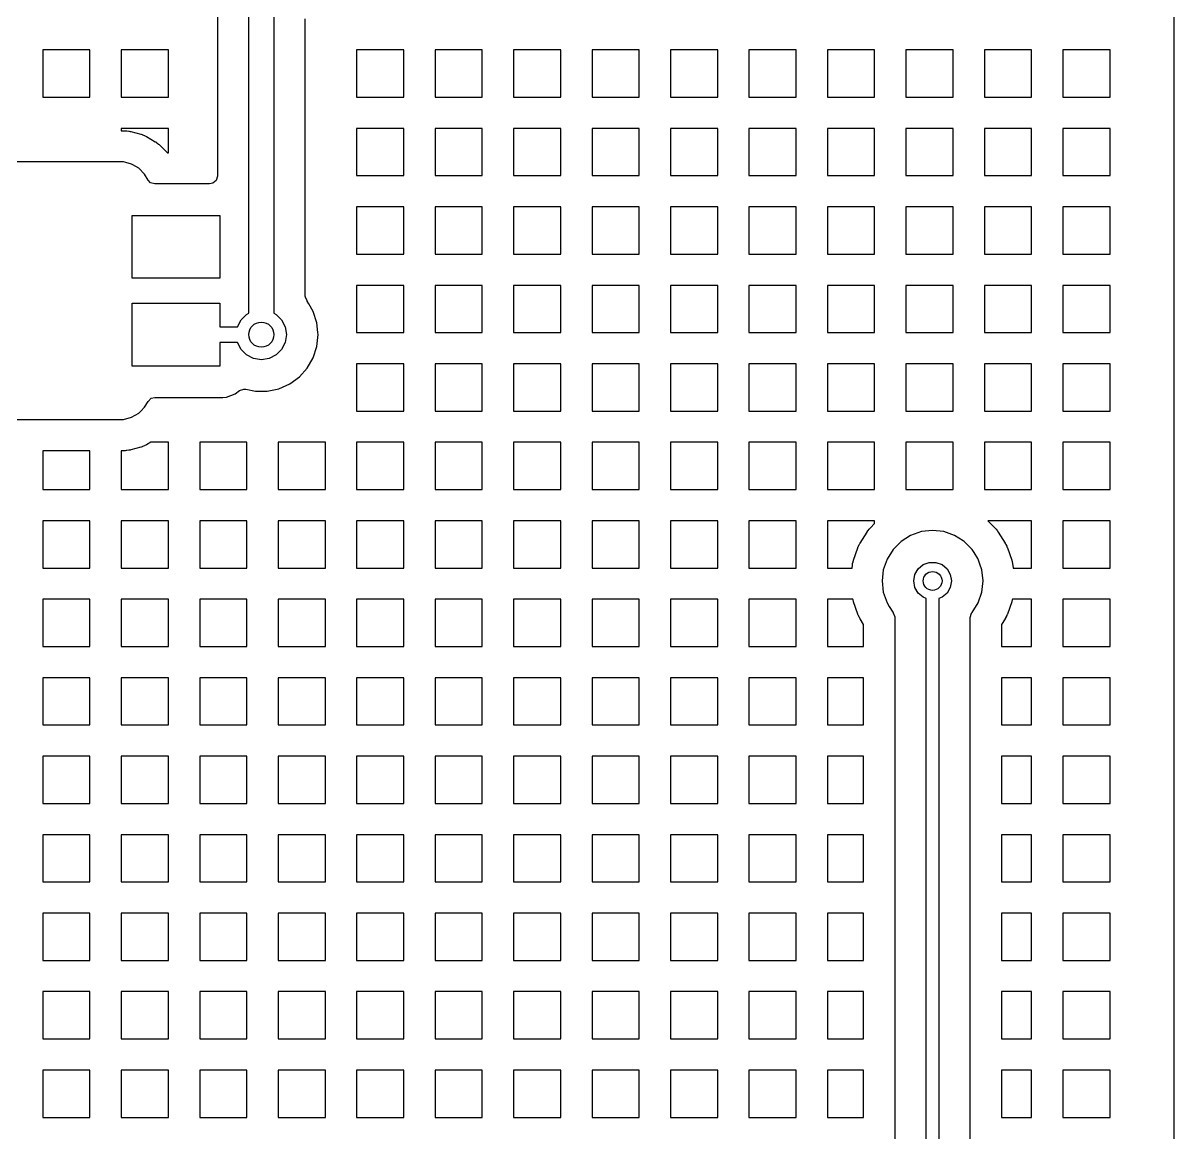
# Model space of a CAD drawing. Extents: x 2.49 to 8.57, y -5.87 to -1.87.
# Drawn here: x 7.848 to 8.57, y -4.872 to -4.176 of the extents above; entities that cross this region are included whole.
import ezdxf

# ---------------------------------------------------------------- set-up
doc = ezdxf.new("R2010")
doc.units = 0
doc.header["$MEASUREMENT"] = 0
doc.layers.add('BLACK', color=7, linetype='CONTINUOUS')

msp = doc.modelspace()

# ---------------------------------------------------------------- linework, layer by layer
at = {"layer": 'BLACK', "linetype": 'CONTINUOUS'}
for p, q in [((8.57006, -2.62723), (8.57006, -5.33301)), ((7.98976, -4.35832), (7.98976, -3.69528)), ((8.00551, -3.69066), (8.00551, -4.35832)), ((7.97006, -3.71758), (7.97006, -4.27238)), ((8.02522, -4.22284), (8.02522, -4.17362)), ((7.89016, -4.19323), (7.86056, -4.19323)), ((7.86056, -4.19323), (7.86056, -4.22284)), ((7.89016, -4.22284), (7.89016, -4.19323)), ((7.93938, -4.19323), (7.90977, -4.19323)), ((7.90977, -4.19323), (7.90977, -4.22284)), ((7.93938, -4.22284), (7.93938, -4.19323)), ((8.08701, -4.19323), (8.05741, -4.19323)), ((8.05741, -4.19323), (8.05741, -4.22284)), ((8.08701, -4.22284), (8.08701, -4.19323)), ((8.13623, -4.19323), (8.10662, -4.19323)), ((8.10662, -4.19323), (8.10662, -4.22284)), ((8.13623, -4.22284), (8.13623, -4.19323)), ((8.18544, -4.19323), (8.15583, -4.19323)), ((8.15583, -4.19323), (8.15583, -4.22284)), ((8.18544, -4.22284), (8.18544, -4.19323)), ((8.23465, -4.19323), (8.20505, -4.19323)), ((8.20505, -4.19323), (8.20505, -4.22284)), ((8.23465, -4.22284), (8.23465, -4.19323)), ((8.28386, -4.19323), (8.25426, -4.19323)), ((8.25426, -4.19323), (8.25426, -4.22284)), ((8.28386, -4.22284), (8.28386, -4.19323)), ((8.33308, -4.19323), (8.30347, -4.19323)), ((8.30347, -4.19323), (8.30347, -4.22284)), ((8.33308, -4.22284), (8.33308, -4.19323)), ((8.38229, -4.19323), (8.35268, -4.19323)), ((8.35268, -4.19323), (8.35268, -4.22284)), ((8.38229, -4.22284), (8.38229, -4.19323)), ((8.4315, -4.19323), (8.4019, -4.19323)), ((8.4019, -4.19323), (8.4019, -4.22284)), ((8.4315, -4.22284), (8.4315, -4.19323)), ((8.48071, -4.19323), (8.45111, -4.19323)), ((8.45111, -4.19323), (8.45111, -4.22284)), ((8.48071, -4.22284), (8.48071, -4.19323)), ((8.52993, -4.19323), (8.50032, -4.19323)), ((8.50032, -4.19323), (8.50032, -4.22284)), ((8.52993, -4.22284), (8.52993, -4.19323)), ((7.86056, -4.22284), (7.89016, -4.22284)), ((7.90977, -4.22284), (7.93938, -4.22284)), ((8.02522, -4.27205), (8.02522, -4.22284)), ((8.05741, -4.22284), (8.08701, -4.22284)), ((8.10662, -4.22284), (8.13623, -4.22284)), ((8.15583, -4.22284), (8.18544, -4.22284)), ((8.20505, -4.22284), (8.23465, -4.22284)), ((8.25426, -4.22284), (8.28386, -4.22284)), ((8.30347, -4.22284), (8.33308, -4.22284)), ((8.35268, -4.22284), (8.38229, -4.22284)), ((8.4019, -4.22284), (8.4315, -4.22284)), ((8.45111, -4.22284), (8.48071, -4.22284)), ((8.50032, -4.22284), (8.52993, -4.22284)), ((7.93938, -4.24244), (7.90977, -4.24244)), ((7.90977, -4.24244), (7.90977, -4.24387)), ((7.90977, -4.24387), (7.9119, -4.24387)), ((7.9119, -4.24387), (7.91222, -4.24388)), ((7.91222, -4.24388), (7.91286, -4.24392)), ((7.91286, -4.24392), (7.91318, -4.24396)), ((7.91318, -4.24396), (7.91445, -4.24412)), ((7.91445, -4.24412), (7.91477, -4.24418)), ((7.91477, -4.24418), (7.9154, -4.2443)), ((7.9154, -4.2443), (7.91571, -4.24437)), ((7.91571, -4.24437), (7.92196, -4.24605)), ((7.93938, -4.25765), (7.93938, -4.24244)), ((8.08701, -4.24244), (8.05741, -4.24244)), ((8.05741, -4.24244), (8.05741, -4.27205)), ((8.08701, -4.27205), (8.08701, -4.24244)), ((8.13623, -4.24244), (8.10662, -4.24244)), ((8.10662, -4.24244), (8.10662, -4.27205)), ((8.13623, -4.27205), (8.13623, -4.24244)), ((8.18544, -4.24244), (8.15583, -4.24244)), ((8.15583, -4.24244), (8.15583, -4.27205)), ((8.18544, -4.27205), (8.18544, -4.24244)), ((8.23465, -4.24244), (8.20505, -4.24244)), ((8.20505, -4.24244), (8.20505, -4.27205)), ((8.23465, -4.27205), (8.23465, -4.24244)), ((8.28386, -4.24244), (8.25426, -4.24244)), ((8.25426, -4.24244), (8.25426, -4.27205)), ((8.28386, -4.27205), (8.28386, -4.24244)), ((8.33308, -4.24244), (8.30347, -4.24244)), ((8.30347, -4.24244), (8.30347, -4.27205)), ((8.33308, -4.27205), (8.33308, -4.24244)), ((8.38229, -4.24244), (8.35268, -4.24244)), ((8.35268, -4.24244), (8.35268, -4.27205)), ((8.38229, -4.27205), (8.38229, -4.24244)), ((8.4315, -4.24244), (8.4019, -4.24244)), ((8.4019, -4.24244), (8.4019, -4.27205)), ((8.4315, -4.27205), (8.4315, -4.24244)), ((8.48071, -4.24244), (8.45111, -4.24244)), ((8.45111, -4.24244), (8.45111, -4.27205)), ((8.48071, -4.27205), (8.48071, -4.24244)), ((8.52993, -4.24244), (8.50032, -4.24244)), ((8.50032, -4.24244), (8.50032, -4.27205)), ((8.52993, -4.27205), (8.52993, -4.24244)), ((7.92196, -4.24605), (7.92227, -4.24614)), ((7.92227, -4.24614), (7.92288, -4.24635)), ((7.92288, -4.24635), (7.92318, -4.24646)), ((7.92318, -4.24646), (7.92436, -4.24695)), ((7.92436, -4.24695), (7.92465, -4.24708)), ((7.92465, -4.24708), (7.92523, -4.24737)), ((7.92523, -4.24737), (7.92551, -4.24752)), ((7.92551, -4.24752), (7.93112, -4.25076)), ((7.93112, -4.25076), (7.93139, -4.25093)), ((7.93139, -4.25093), (7.93193, -4.25128)), ((7.93193, -4.25128), (7.93219, -4.25147)), ((7.93219, -4.25147), (7.93321, -4.25225)), ((7.93321, -4.25225), (7.93345, -4.25245)), ((7.93345, -4.25245), (7.93394, -4.25288)), ((7.93394, -4.25288), (7.93417, -4.2531)), ((7.93417, -4.2531), (7.93872, -4.25765)), ((7.93872, -4.25765), (7.93938, -4.25765)), ((7.91126, -4.26348), (7.76952, -4.26348)), ((7.91258, -4.26383), (7.91126, -4.26348)), ((7.91627, -4.26482), (7.91258, -4.26383)), ((7.91708, -4.26529), (7.91627, -4.26482)), ((7.92076, -4.26742), (7.91708, -4.26529)), ((7.92443, -4.27108), (7.92076, -4.26742)), ((7.92076, -4.26742), (7.92076, -4.26742)), ((7.92658, -4.27482), (7.92443, -4.27108)), ((7.92443, -4.27108), (7.92443, -4.27108)), ((7.97006, -4.27238), (7.96928, -4.27502)), ((8.02522, -4.32126), (8.02522, -4.27205)), ((8.05741, -4.27205), (8.08701, -4.27205)), ((8.10662, -4.27205), (8.13623, -4.27205)), ((8.15583, -4.27205), (8.18544, -4.27205)), ((8.20505, -4.27205), (8.23465, -4.27205)), ((8.25426, -4.27205), (8.28386, -4.27205)), ((8.30347, -4.27205), (8.33308, -4.27205)), ((8.35268, -4.27205), (8.38229, -4.27205)), ((8.4019, -4.27205), (8.4315, -4.27205)), ((8.45111, -4.27205), (8.48071, -4.27205)), ((8.50032, -4.27205), (8.52993, -4.27205)), ((7.92817, -4.27648), (7.92658, -4.27482)), ((7.93081, -4.27726), (7.92817, -4.27648)), ((7.96518, -4.27726), (7.93081, -4.27726)), ((7.96721, -4.27682), (7.96518, -4.27726)), ((7.96928, -4.27502), (7.96721, -4.27682)), ((8.08701, -4.29165), (8.05741, -4.29165)), ((8.05741, -4.29165), (8.05741, -4.32126)), ((8.08701, -4.32126), (8.08701, -4.29165)), ((8.13623, -4.29165), (8.10662, -4.29165)), ((8.10662, -4.29165), (8.10662, -4.32126)), ((8.13623, -4.32126), (8.13623, -4.29165)), ((8.18544, -4.29165), (8.15583, -4.29165)), ((8.15583, -4.29165), (8.15583, -4.32126)), ((8.18544, -4.32126), (8.18544, -4.29165)), ((8.23465, -4.29165), (8.20505, -4.29165)), ((8.20505, -4.29165), (8.20505, -4.32126)), ((8.23465, -4.32126), (8.23465, -4.29165)), ((8.28386, -4.29165), (8.25426, -4.29165)), ((8.25426, -4.29165), (8.25426, -4.32126)), ((8.28386, -4.32126), (8.28386, -4.29165)), ((8.33308, -4.29165), (8.30347, -4.29165)), ((8.30347, -4.29165), (8.30347, -4.32126)), ((8.33308, -4.32126), (8.33308, -4.29165)), ((8.38229, -4.29165), (8.35268, -4.29165)), ((8.35268, -4.29165), (8.35268, -4.32126)), ((8.38229, -4.32126), (8.38229, -4.29165)), ((8.4315, -4.29165), (8.4019, -4.29165)), ((8.4019, -4.29165), (8.4019, -4.32126)), ((8.4315, -4.32126), (8.4315, -4.29165)), ((8.48071, -4.29165), (8.45111, -4.29165)), ((8.45111, -4.29165), (8.45111, -4.32126)), ((8.48071, -4.32126), (8.48071, -4.29165)), ((8.52993, -4.29165), (8.50032, -4.29165)), ((8.50032, -4.29165), (8.50032, -4.32126)), ((8.52993, -4.32126), (8.52993, -4.29165)), ((7.91654, -4.33633), (7.91654, -4.29696)), ((7.91654, -4.29696), (7.97165, -4.29696)), ((7.97165, -4.29696), (7.97165, -4.33633)), ((8.02522, -4.34754), (8.02522, -4.32126)), ((8.05741, -4.32126), (8.08701, -4.32126)), ((8.10662, -4.32126), (8.13623, -4.32126)), ((8.15583, -4.32126), (8.18544, -4.32126)), ((8.20505, -4.32126), (8.23465, -4.32126)), ((8.25426, -4.32126), (8.28386, -4.32126)), ((8.30347, -4.32126), (8.33308, -4.32126)), ((8.35268, -4.32126), (8.38229, -4.32126)), ((8.4019, -4.32126), (8.4315, -4.32126)), ((8.45111, -4.32126), (8.48071, -4.32126)), ((8.50032, -4.32126), (8.52993, -4.32126)), ((7.97165, -4.33633), (7.91654, -4.33633)), ((8.08701, -4.34087), (8.05741, -4.34087)), ((8.05741, -4.34087), (8.05741, -4.37047)), ((8.08701, -4.37047), (8.08701, -4.34087)), ((8.13623, -4.34087), (8.10662, -4.34087)), ((8.10662, -4.34087), (8.10662, -4.37047)), ((8.13623, -4.37047), (8.13623, -4.34087)), ((8.18544, -4.34087), (8.15583, -4.34087)), ((8.15583, -4.34087), (8.15583, -4.37047)), ((8.18544, -4.37047), (8.18544, -4.34087)), ((8.23465, -4.34087), (8.20505, -4.34087)), ((8.20505, -4.34087), (8.20505, -4.37047)), ((8.23465, -4.37047), (8.23465, -4.34087)), ((8.28386, -4.34087), (8.25426, -4.34087)), ((8.25426, -4.34087), (8.25426, -4.37047)), ((8.28386, -4.37047), (8.28386, -4.34087)), ((8.33308, -4.34087), (8.30347, -4.34087)), ((8.30347, -4.34087), (8.30347, -4.37047)), ((8.33308, -4.37047), (8.33308, -4.34087)), ((8.38229, -4.34087), (8.35268, -4.34087)), ((8.35268, -4.34087), (8.35268, -4.37047)), ((8.38229, -4.37047), (8.38229, -4.34087)), ((8.4315, -4.34087), (8.4019, -4.34087)), ((8.4019, -4.34087), (8.4019, -4.37047)), ((8.4315, -4.37047), (8.4315, -4.34087)), ((8.48071, -4.34087), (8.45111, -4.34087)), ((8.45111, -4.34087), (8.45111, -4.37047)), ((8.48071, -4.37047), (8.48071, -4.34087)), ((8.52993, -4.34087), (8.50032, -4.34087)), ((8.50032, -4.34087), (8.50032, -4.37047)), ((8.52993, -4.37047), (8.52993, -4.34087)), ((7.91654, -4.39145), (7.91654, -4.35208)), ((7.91654, -4.35208), (7.97165, -4.35208)), ((7.97165, -4.35208), (7.97165, -4.36684)), ((8.02528, -4.34832), (8.02522, -4.34754)), ((8.02636, -4.35058), (8.02528, -4.34832)), ((8.02633, -4.35061), (8.02636, -4.35058)), ((8.02647, -4.3508), (8.02633, -4.35061)), ((8.02648, -4.35081), (8.02647, -4.3508)), ((8.02647, -4.3508), (8.02647, -4.3508)), ((8.02745, -4.35249), (8.02648, -4.35081)), ((8.02648, -4.35081), (8.02648, -4.35081)), ((8.0302, -4.35727), (8.02745, -4.35249)), ((7.9849, -4.36251), (7.98838, -4.35903)), ((7.98838, -4.35903), (7.98976, -4.35832)), ((8.00551, -4.35832), (8.00689, -4.35903)), ((8.00689, -4.35903), (8.01038, -4.36251)), ((8.03251, -4.36435), (8.0302, -4.35727)), ((7.97165, -4.36684), (7.98269, -4.36684)), ((7.98269, -4.36684), (7.9849, -4.36251)), ((8.01038, -4.36251), (8.01262, -4.3669)), ((8.01262, -4.3669), (8.01339, -4.37177)), ((8.03315, -4.37047), (8.03251, -4.36435)), ((8.01339, -4.37177), (8.01262, -4.37663)), ((8.03251, -4.37918), (8.03329, -4.37177)), ((8.03329, -4.37177), (8.03315, -4.37047)), ((8.05741, -4.37047), (8.08701, -4.37047)), ((8.10662, -4.37047), (8.13623, -4.37047)), ((8.15583, -4.37047), (8.18544, -4.37047)), ((8.20505, -4.37047), (8.23465, -4.37047)), ((8.25426, -4.37047), (8.28386, -4.37047)), ((8.30347, -4.37047), (8.33308, -4.37047)), ((8.35268, -4.37047), (8.38229, -4.37047)), ((8.4019, -4.37047), (8.4315, -4.37047)), ((8.45111, -4.37047), (8.48071, -4.37047)), ((8.50032, -4.37047), (8.52993, -4.37047)), ((7.98269, -4.37669), (7.97165, -4.37669)), ((7.97165, -4.37669), (7.97165, -4.39145)), ((7.9849, -4.38102), (7.98269, -4.37669)), ((7.98838, -4.38451), (7.9849, -4.38102)), ((8.01038, -4.38102), (8.00689, -4.38451)), ((8.01262, -4.37663), (8.01038, -4.38102)), ((8.0302, -4.38627), (8.03251, -4.37918)), ((7.99277, -4.38674), (7.98838, -4.38451)), ((7.99764, -4.38751), (7.99277, -4.38674)), ((8.0025, -4.38674), (7.99764, -4.38751)), ((8.00689, -4.38451), (8.0025, -4.38674)), ((8.02648, -4.39272), (8.0302, -4.38627)), ((7.97165, -4.39145), (7.91654, -4.39145)), ((8.02149, -4.39826), (8.02648, -4.39272)), ((8.08701, -4.39008), (8.05741, -4.39008)), ((8.05741, -4.39008), (8.05741, -4.41969)), ((8.08701, -4.41969), (8.08701, -4.39008)), ((8.13623, -4.39008), (8.10662, -4.39008)), ((8.10662, -4.39008), (8.10662, -4.41969)), ((8.13623, -4.41969), (8.13623, -4.39008)), ((8.18544, -4.39008), (8.15583, -4.39008)), ((8.15583, -4.39008), (8.15583, -4.41969)), ((8.18544, -4.41969), (8.18544, -4.39008)), ((8.23465, -4.39008), (8.20505, -4.39008)), ((8.20505, -4.39008), (8.20505, -4.41969)), ((8.23465, -4.41969), (8.23465, -4.39008)), ((8.28386, -4.39008), (8.25426, -4.39008)), ((8.25426, -4.39008), (8.25426, -4.41969)), ((8.28386, -4.41969), (8.28386, -4.39008)), ((8.33308, -4.39008), (8.30347, -4.39008)), ((8.30347, -4.39008), (8.30347, -4.41969)), ((8.33308, -4.41969), (8.33308, -4.39008)), ((8.38229, -4.39008), (8.35268, -4.39008)), ((8.35268, -4.39008), (8.35268, -4.41969)), ((8.38229, -4.41969), (8.38229, -4.39008)), ((8.4315, -4.39008), (8.4019, -4.39008)), ((8.4019, -4.39008), (8.4019, -4.41969)), ((8.4315, -4.41969), (8.4315, -4.39008)), ((8.48071, -4.39008), (8.45111, -4.39008)), ((8.45111, -4.39008), (8.45111, -4.41969)), ((8.48071, -4.41969), (8.48071, -4.39008)), ((8.52993, -4.39008), (8.50032, -4.39008)), ((8.50032, -4.39008), (8.50032, -4.41969)), ((8.52993, -4.41969), (8.52993, -4.39008)), ((8.00865, -4.40567), (8.01546, -4.40264)), ((8.01546, -4.40264), (8.02149, -4.39826)), ((7.97589, -4.4109), (7.98119, -4.40892)), ((7.98119, -4.40892), (7.98401, -4.40682)), ((7.98401, -4.40682), (7.98658, -4.40586)), ((7.98658, -4.40586), (7.98795, -4.40595)), ((7.98795, -4.40595), (7.99391, -4.40722)), ((7.99391, -4.40722), (7.99391, -4.40722)), ((7.99391, -4.40722), (8.00136, -4.40722)), ((8.00136, -4.40722), (8.00865, -4.40567)), ((8.00136, -4.40722), (8.00136, -4.40722)), ((7.92207, -4.41969), (7.92443, -4.41733)), ((7.92443, -4.41733), (7.92658, -4.4136)), ((7.92658, -4.4136), (7.92858, -4.4117)), ((7.92858, -4.4117), (7.93081, -4.41116)), ((7.93081, -4.41116), (7.97354, -4.41116)), ((7.97354, -4.41116), (7.97589, -4.4109)), ((7.97354, -4.41116), (7.97354, -4.41116)), ((7.76434, -4.42493), (7.91126, -4.42493)), ((7.91126, -4.42493), (7.91627, -4.42359)), ((7.91126, -4.42493), (7.91126, -4.42493)), ((7.91627, -4.42359), (7.92076, -4.421)), ((7.92076, -4.421), (7.92207, -4.41969)), ((8.05741, -4.41969), (8.08701, -4.41969)), ((8.10662, -4.41969), (8.13623, -4.41969)), ((8.15583, -4.41969), (8.18544, -4.41969)), ((8.20505, -4.41969), (8.23465, -4.41969)), ((8.25426, -4.41969), (8.28386, -4.41969)), ((8.30347, -4.41969), (8.33308, -4.41969)), ((8.35268, -4.41969), (8.38229, -4.41969)), ((8.4019, -4.41969), (8.4315, -4.41969)), ((8.45111, -4.41969), (8.48071, -4.41969)), ((8.50032, -4.41969), (8.52993, -4.41969)), ((7.92829, -4.43929), (7.92551, -4.44089)), ((7.93938, -4.43929), (7.92829, -4.43929)), ((7.93938, -4.4689), (7.93938, -4.43929)), ((7.98859, -4.43929), (7.95898, -4.43929)), ((7.95898, -4.43929), (7.95898, -4.4689)), ((7.98859, -4.4689), (7.98859, -4.43929)), ((8.0378, -4.43929), (8.0082, -4.43929)), ((8.0082, -4.43929), (8.0082, -4.4689)), ((8.0378, -4.4689), (8.0378, -4.43929)), ((8.08701, -4.43929), (8.05741, -4.43929)), ((8.05741, -4.43929), (8.05741, -4.4689)), ((8.08701, -4.4689), (8.08701, -4.43929)), ((8.13623, -4.43929), (8.10662, -4.43929)), ((8.10662, -4.43929), (8.10662, -4.4689)), ((8.13623, -4.4689), (8.13623, -4.43929)), ((8.18544, -4.43929), (8.15583, -4.43929)), ((8.15583, -4.43929), (8.15583, -4.4689)), ((8.18544, -4.4689), (8.18544, -4.43929)), ((8.23465, -4.43929), (8.20505, -4.43929)), ((8.20505, -4.43929), (8.20505, -4.4689)), ((8.23465, -4.4689), (8.23465, -4.43929)), ((8.28386, -4.43929), (8.25426, -4.43929)), ((8.25426, -4.43929), (8.25426, -4.4689)), ((8.28386, -4.4689), (8.28386, -4.43929)), ((8.33308, -4.43929), (8.30347, -4.43929)), ((8.30347, -4.43929), (8.30347, -4.4689)), ((8.33308, -4.4689), (8.33308, -4.43929)), ((8.38229, -4.43929), (8.35268, -4.43929)), ((8.35268, -4.43929), (8.35268, -4.4689)), ((8.38229, -4.4689), (8.38229, -4.43929)), ((8.4315, -4.43929), (8.4019, -4.43929)), ((8.4019, -4.43929), (8.4019, -4.4689)), ((8.4315, -4.4689), (8.4315, -4.43929)), ((8.48071, -4.43929), (8.45111, -4.43929)), ((8.45111, -4.43929), (8.45111, -4.4689)), ((8.48071, -4.4689), (8.48071, -4.43929)), ((8.52993, -4.43929), (8.50032, -4.43929)), ((8.50032, -4.43929), (8.50032, -4.4689)), ((8.52993, -4.4689), (8.52993, -4.43929)), ((7.86056, -4.44454), (7.86056, -4.4689)), ((7.89016, -4.44454), (7.86056, -4.44454)), ((7.89016, -4.4689), (7.89016, -4.44454)), ((7.9119, -4.44454), (7.90977, -4.44454)), ((7.90977, -4.44454), (7.90977, -4.4689)), ((7.91222, -4.44453), (7.9119, -4.44454)), ((7.91286, -4.44449), (7.91222, -4.44453)), ((7.91318, -4.44446), (7.91286, -4.44449)), ((7.91445, -4.44429), (7.91318, -4.44446)), ((7.91477, -4.44424), (7.91445, -4.44429)), ((7.9154, -4.44411), (7.91477, -4.44424)), ((7.91571, -4.44404), (7.9154, -4.44411)), ((7.92196, -4.44236), (7.91571, -4.44404)), ((7.92227, -4.44227), (7.92196, -4.44236)), ((7.92288, -4.44206), (7.92227, -4.44227)), ((7.92318, -4.44195), (7.92288, -4.44206)), ((7.92436, -4.44146), (7.92318, -4.44195)), ((7.92465, -4.44133), (7.92436, -4.44146)), ((7.92523, -4.44104), (7.92465, -4.44133)), ((7.92551, -4.44089), (7.92523, -4.44104)), ((7.86056, -4.4689), (7.89016, -4.4689)), ((7.90977, -4.4689), (7.93938, -4.4689)), ((7.95898, -4.4689), (7.98859, -4.4689)), ((8.0082, -4.4689), (8.0378, -4.4689)), ((8.05741, -4.4689), (8.08701, -4.4689)), ((8.10662, -4.4689), (8.13623, -4.4689)), ((8.15583, -4.4689), (8.18544, -4.4689)), ((8.20505, -4.4689), (8.23465, -4.4689)), ((8.25426, -4.4689), (8.28386, -4.4689)), ((8.30347, -4.4689), (8.33308, -4.4689)), ((8.35268, -4.4689), (8.38229, -4.4689)), ((8.4019, -4.4689), (8.4315, -4.4689)), ((8.45111, -4.4689), (8.48071, -4.4689)), ((8.50032, -4.4689), (8.52993, -4.4689)), ((7.89016, -4.4885), (7.86056, -4.4885)), ((7.86056, -4.4885), (7.86056, -4.51811)), ((7.89016, -4.51811), (7.89016, -4.4885)), ((7.93938, -4.4885), (7.90977, -4.4885)), ((7.90977, -4.4885), (7.90977, -4.51811)), ((7.93938, -4.51811), (7.93938, -4.4885)), ((7.98859, -4.4885), (7.95898, -4.4885)), ((7.95898, -4.4885), (7.95898, -4.51811)), ((7.98859, -4.51811), (7.98859, -4.4885)), ((8.0378, -4.4885), (8.0082, -4.4885)), ((8.0082, -4.4885), (8.0082, -4.51811)), ((8.0378, -4.51811), (8.0378, -4.4885)), ((8.08701, -4.4885), (8.05741, -4.4885)), ((8.05741, -4.4885), (8.05741, -4.51811)), ((8.08701, -4.51811), (8.08701, -4.4885)), ((8.13623, -4.4885), (8.10662, -4.4885)), ((8.10662, -4.4885), (8.10662, -4.51811)), ((8.13623, -4.51811), (8.13623, -4.4885)), ((8.18544, -4.4885), (8.15583, -4.4885)), ((8.15583, -4.4885), (8.15583, -4.51811)), ((8.18544, -4.51811), (8.18544, -4.4885)), ((8.23465, -4.4885), (8.20505, -4.4885)), ((8.20505, -4.4885), (8.20505, -4.51811)), ((8.23465, -4.51811), (8.23465, -4.4885)), ((8.28386, -4.4885), (8.25426, -4.4885)), ((8.25426, -4.4885), (8.25426, -4.51811)), ((8.28386, -4.51811), (8.28386, -4.4885)), ((8.33308, -4.4885), (8.30347, -4.4885)), ((8.30347, -4.4885), (8.30347, -4.51811)), ((8.33308, -4.51811), (8.33308, -4.4885)), ((8.38229, -4.4885), (8.35268, -4.4885)), ((8.35268, -4.4885), (8.35268, -4.51811)), ((8.38229, -4.49029), (8.38229, -4.4885)), ((8.48071, -4.4885), (8.45324, -4.4885)), ((8.45324, -4.4885), (8.45771, -4.49297)), ((8.48071, -4.51811), (8.48071, -4.4885)), ((8.52993, -4.4885), (8.50032, -4.4885)), ((8.50032, -4.4885), (8.50032, -4.51811)), ((8.52993, -4.51811), (8.52993, -4.4885)), ((8.37319, -4.50249), (8.37756, -4.49555)), ((8.37756, -4.49555), (8.37771, -4.49532)), ((8.37771, -4.49532), (8.37803, -4.49487)), ((8.37803, -4.49487), (8.37819, -4.49465)), ((8.37819, -4.49465), (8.37888, -4.49379)), ((8.37888, -4.49379), (8.37906, -4.49358)), ((8.37906, -4.49358), (8.37943, -4.49317)), ((8.37943, -4.49317), (8.37961, -4.49297)), ((8.37961, -4.49297), (8.38229, -4.49029)), ((8.4116, -4.4953), (8.4049, -4.49765)), ((8.41866, -4.4945), (8.4116, -4.4953)), ((8.4116, -4.4953), (8.4116, -4.4953)), ((8.42572, -4.4953), (8.41866, -4.4945)), ((8.41866, -4.4945), (8.41866, -4.4945)), ((8.43242, -4.49765), (8.42572, -4.4953)), ((8.42572, -4.4953), (8.42572, -4.4953)), ((8.45771, -4.49297), (8.4579, -4.49317)), ((8.4579, -4.49317), (8.45827, -4.49358)), ((8.45827, -4.49358), (8.45844, -4.49379)), ((8.45844, -4.49379), (8.45913, -4.49465)), ((8.45913, -4.49465), (8.45929, -4.49487)), ((8.45929, -4.49487), (8.45961, -4.49532)), ((8.45961, -4.49532), (8.45977, -4.49555)), ((8.45977, -4.49555), (8.46413, -4.50249)), ((8.37207, -4.5047), (8.37218, -4.50445)), ((8.37218, -4.50445), (8.37266, -4.50346)), ((8.37266, -4.50346), (8.37279, -4.50321)), ((8.37279, -4.50321), (8.37305, -4.50273)), ((8.37305, -4.50273), (8.37319, -4.50249)), ((8.39889, -4.50142), (8.39387, -4.50645)), ((8.4049, -4.49765), (8.39889, -4.50142)), ((8.43792, -4.5011), (8.43242, -4.49765)), ((8.43844, -4.50142), (8.43792, -4.5011)), ((8.44346, -4.50645), (8.43844, -4.50142)), ((8.46413, -4.50249), (8.46427, -4.50273)), ((8.46427, -4.50273), (8.46454, -4.50321)), ((8.46454, -4.50321), (8.46466, -4.50346)), ((8.46466, -4.50346), (8.46514, -4.50445)), ((8.46514, -4.50445), (8.46525, -4.5047)), ((8.36905, -4.51321), (8.37176, -4.50546)), ((8.37176, -4.50546), (8.37186, -4.50521)), ((8.37186, -4.50521), (8.37207, -4.5047)), ((8.39387, -4.50645), (8.39009, -4.51246)), ((8.44469, -4.5084), (8.44346, -4.50645)), ((8.44708, -4.5122), (8.44469, -4.5084)), ((8.46525, -4.5047), (8.46546, -4.50521)), ((8.46546, -4.50521), (8.46556, -4.50546)), ((8.46556, -4.50546), (8.46827, -4.51321)), ((7.86056, -4.51811), (7.89016, -4.51811)), ((7.90977, -4.51811), (7.93938, -4.51811)), ((7.95898, -4.51811), (7.98859, -4.51811)), ((8.0082, -4.51811), (8.0378, -4.51811)), ((8.05741, -4.51811), (8.08701, -4.51811)), ((8.10662, -4.51811), (8.13623, -4.51811)), ((8.15583, -4.51811), (8.18544, -4.51811)), ((8.20505, -4.51811), (8.23465, -4.51811)), ((8.25426, -4.51811), (8.28386, -4.51811)), ((8.30347, -4.51811), (8.33308, -4.51811)), ((8.35268, -4.51811), (8.36813, -4.51811)), ((8.36813, -4.51811), (8.36832, -4.51642)), ((8.36832, -4.51642), (8.36836, -4.51615)), ((8.36836, -4.51615), (8.36845, -4.51561)), ((8.36845, -4.51561), (8.3685, -4.51534)), ((8.3685, -4.51534), (8.36875, -4.51426)), ((8.36875, -4.51426), (8.36882, -4.514)), ((8.36882, -4.514), (8.36897, -4.51347)), ((8.36897, -4.51347), (8.36905, -4.51321)), ((8.39009, -4.51246), (8.38774, -4.51916)), ((8.40756, -4.52218), (8.40961, -4.51863)), ((8.40961, -4.51863), (8.41276, -4.51599)), ((8.41276, -4.51599), (8.41661, -4.51459)), ((8.41661, -4.51459), (8.42071, -4.51459)), ((8.42071, -4.51459), (8.42457, -4.51599)), ((8.42457, -4.51599), (8.42771, -4.51863)), ((8.42771, -4.51863), (8.42976, -4.52218)), ((8.44724, -4.51246), (8.44708, -4.5122)), ((8.44834, -4.51561), (8.44724, -4.51246)), ((8.44958, -4.51916), (8.44834, -4.51561)), ((8.46827, -4.51321), (8.46835, -4.51347)), ((8.46835, -4.51347), (8.46851, -4.514)), ((8.46851, -4.514), (8.46857, -4.51426)), ((8.46857, -4.51426), (8.46882, -4.51534)), ((8.46882, -4.51534), (8.46887, -4.51561)), ((8.46887, -4.51561), (8.46897, -4.51615)), ((8.46897, -4.51615), (8.469, -4.51642)), ((8.469, -4.51642), (8.46919, -4.51811)), ((8.46919, -4.51811), (8.48071, -4.51811)), ((8.50032, -4.51811), (8.52993, -4.51811)), ((8.38774, -4.51916), (8.38695, -4.52622)), ((8.38695, -4.52622), (8.38695, -4.52622)), ((8.38695, -4.52622), (8.38774, -4.53328)), ((8.38774, -4.51916), (8.38774, -4.51916)), ((8.40685, -4.52622), (8.40756, -4.52218)), ((8.40756, -4.53026), (8.40685, -4.52622)), ((8.42976, -4.52218), (8.43047, -4.52622)), ((8.43047, -4.52622), (8.42976, -4.53026)), ((8.45038, -4.52622), (8.44958, -4.51916)), ((8.44958, -4.51916), (8.44958, -4.51916)), ((8.44958, -4.53328), (8.45038, -4.52622)), ((8.45038, -4.52622), (8.45038, -4.52622)), ((8.38774, -4.53328), (8.38774, -4.53328)), ((8.38774, -4.53328), (8.39009, -4.53998)), ((8.40961, -4.53381), (8.40756, -4.53026)), ((8.42976, -4.53026), (8.42771, -4.53381)), ((8.44724, -4.53998), (8.44958, -4.53328)), ((8.44958, -4.53328), (8.44958, -4.53328)), ((7.89016, -4.53772), (7.86056, -4.53772)), ((7.86056, -4.53772), (7.86056, -4.56732)), ((7.89016, -4.56732), (7.89016, -4.53772)), ((7.93938, -4.53772), (7.90977, -4.53772)), ((7.90977, -4.53772), (7.90977, -4.56732)), ((7.93938, -4.56732), (7.93938, -4.53772)), ((7.98859, -4.53772), (7.95898, -4.53772)), ((7.95898, -4.53772), (7.95898, -4.56732)), ((7.98859, -4.56732), (7.98859, -4.53772)), ((8.0378, -4.53772), (8.0082, -4.53772)), ((8.0082, -4.53772), (8.0082, -4.56732)), ((8.0378, -4.56732), (8.0378, -4.53772)), ((8.08701, -4.53772), (8.05741, -4.53772)), ((8.05741, -4.53772), (8.05741, -4.56732)), ((8.08701, -4.56732), (8.08701, -4.53772)), ((8.13623, -4.53772), (8.10662, -4.53772)), ((8.10662, -4.53772), (8.10662, -4.56732)), ((8.13623, -4.56732), (8.13623, -4.53772)), ((8.18544, -4.53772), (8.15583, -4.53772)), ((8.15583, -4.53772), (8.15583, -4.56732)), ((8.18544, -4.56732), (8.18544, -4.53772)), ((8.23465, -4.53772), (8.20505, -4.53772)), ((8.20505, -4.53772), (8.20505, -4.56732)), ((8.23465, -4.56732), (8.23465, -4.53772)), ((8.28386, -4.53772), (8.25426, -4.53772)), ((8.25426, -4.53772), (8.25426, -4.56732)), ((8.28386, -4.56732), (8.28386, -4.53772)), ((8.33308, -4.53772), (8.30347, -4.53772)), ((8.30347, -4.53772), (8.30347, -4.56732)), ((8.33308, -4.56732), (8.33308, -4.53772)), ((8.36864, -4.53772), (8.35268, -4.53772)), ((8.35268, -4.53772), (8.35268, -4.56732)), ((8.36875, -4.53818), (8.36864, -4.53772)), ((8.36882, -4.53844), (8.36875, -4.53818)), ((8.36897, -4.53897), (8.36882, -4.53844)), ((8.36905, -4.53923), (8.36897, -4.53897)), ((8.37176, -4.54698), (8.36905, -4.53923)), ((8.39009, -4.53998), (8.39151, -4.54224)), ((8.41276, -4.53645), (8.40961, -4.53381)), ((8.41473, -4.53716), (8.41276, -4.53645)), ((8.41473, -5.28259), (8.41473, -4.53716)), ((8.42457, -4.53645), (8.4226, -4.53716)), ((8.4226, -4.53716), (8.4226, -5.28919)), ((8.42771, -4.53381), (8.42457, -4.53645)), ((8.44346, -4.54599), (8.44724, -4.53998)), ((8.46827, -4.53923), (8.46556, -4.54698)), ((8.46835, -4.53897), (8.46827, -4.53923)), ((8.46851, -4.53844), (8.46835, -4.53897)), ((8.46857, -4.53818), (8.46851, -4.53844)), ((8.46868, -4.53772), (8.46857, -4.53818)), ((8.48071, -4.53772), (8.46868, -4.53772)), ((8.48071, -4.56732), (8.48071, -4.53772)), ((8.52993, -4.53772), (8.50032, -4.53772)), ((8.50032, -4.53772), (8.50032, -4.56732)), ((8.52993, -4.56732), (8.52993, -4.53772)), ((8.37186, -4.54723), (8.37176, -4.54698)), ((8.37207, -4.54774), (8.37186, -4.54723)), ((8.37218, -4.54799), (8.37207, -4.54774)), ((8.39151, -4.54224), (8.39381, -4.5459)), ((8.39381, -4.5459), (8.39387, -4.54599)), ((8.39387, -4.54599), (8.39396, -4.54611)), ((8.39396, -4.54611), (8.39399, -4.54619)), ((8.39399, -4.54619), (8.39401, -4.54623)), ((8.39401, -4.54623), (8.39401, -4.54623)), ((8.39401, -4.54623), (8.39499, -4.54865)), ((8.4423, -4.54915), (8.44308, -4.54651)), ((8.44308, -4.54651), (8.44337, -4.54611)), ((8.44337, -4.54611), (8.44346, -4.54599)), ((8.44346, -4.54599), (8.44346, -4.54599)), ((8.46525, -4.54774), (8.46514, -4.54799)), ((8.46546, -4.54723), (8.46525, -4.54774)), ((8.46556, -4.54698), (8.46546, -4.54723)), ((8.37266, -4.54898), (8.37218, -4.54799)), ((8.37279, -4.54923), (8.37266, -4.54898)), ((8.37305, -4.54971), (8.37279, -4.54923)), ((8.37319, -4.54995), (8.37305, -4.54971)), ((8.37541, -4.55348), (8.37319, -4.54995)), ((8.37541, -4.56732), (8.37541, -4.55348)), ((8.39499, -4.54865), (8.39502, -4.54915)), ((8.39502, -4.54915), (8.39502, -5.15229)), ((8.4423, -4.55348), (8.4423, -4.54915)), ((8.4423, -4.61654), (8.4423, -4.55348)), ((8.46413, -4.54995), (8.46191, -4.55348)), ((8.46191, -4.55348), (8.46191, -4.56732)), ((8.46427, -4.54971), (8.46413, -4.54995)), ((8.46454, -4.54923), (8.46427, -4.54971)), ((8.46466, -4.54898), (8.46454, -4.54923)), ((8.46514, -4.54799), (8.46466, -4.54898)), ((7.86056, -4.56732), (7.89016, -4.56732)), ((7.90977, -4.56732), (7.93938, -4.56732)), ((7.95898, -4.56732), (7.98859, -4.56732)), ((8.0082, -4.56732), (8.0378, -4.56732)), ((8.05741, -4.56732), (8.08701, -4.56732)), ((8.10662, -4.56732), (8.13623, -4.56732)), ((8.15583, -4.56732), (8.18544, -4.56732)), ((8.20505, -4.56732), (8.23465, -4.56732)), ((8.25426, -4.56732), (8.28386, -4.56732)), ((8.30347, -4.56732), (8.33308, -4.56732)), ((8.35268, -4.56732), (8.37541, -4.56732)), ((8.46191, -4.56732), (8.48071, -4.56732)), ((8.50032, -4.56732), (8.52993, -4.56732)), ((7.89016, -4.58693), (7.86056, -4.58693)), ((7.86056, -4.58693), (7.86056, -4.61654)), ((7.89016, -4.61654), (7.89016, -4.58693)), ((7.93938, -4.58693), (7.90977, -4.58693)), ((7.90977, -4.58693), (7.90977, -4.61654)), ((7.93938, -4.61654), (7.93938, -4.58693)), ((7.98859, -4.58693), (7.95898, -4.58693)), ((7.95898, -4.58693), (7.95898, -4.61654)), ((7.98859, -4.61654), (7.98859, -4.58693)), ((8.0378, -4.58693), (8.0082, -4.58693)), ((8.0082, -4.58693), (8.0082, -4.61654)), ((8.0378, -4.61654), (8.0378, -4.58693)), ((8.08701, -4.58693), (8.05741, -4.58693)), ((8.05741, -4.58693), (8.05741, -4.61654)), ((8.08701, -4.61654), (8.08701, -4.58693)), ((8.13623, -4.58693), (8.10662, -4.58693)), ((8.10662, -4.58693), (8.10662, -4.61654)), ((8.13623, -4.61654), (8.13623, -4.58693)), ((8.18544, -4.58693), (8.15583, -4.58693)), ((8.15583, -4.58693), (8.15583, -4.61654)), ((8.18544, -4.61654), (8.18544, -4.58693)), ((8.23465, -4.58693), (8.20505, -4.58693)), ((8.20505, -4.58693), (8.20505, -4.61654)), ((8.23465, -4.61654), (8.23465, -4.58693)), ((8.28386, -4.58693), (8.25426, -4.58693)), ((8.25426, -4.58693), (8.25426, -4.61654)), ((8.28386, -4.61654), (8.28386, -4.58693)), ((8.33308, -4.58693), (8.30347, -4.58693)), ((8.30347, -4.58693), (8.30347, -4.61654)), ((8.33308, -4.61654), (8.33308, -4.58693)), ((8.37541, -4.58693), (8.35268, -4.58693)), ((8.35268, -4.58693), (8.35268, -4.61654)), ((8.37541, -4.61654), (8.37541, -4.58693)), ((8.48071, -4.58693), (8.46191, -4.58693)), ((8.46191, -4.58693), (8.46191, -4.61654)), ((8.48071, -4.61654), (8.48071, -4.58693)), ((8.52993, -4.58693), (8.50032, -4.58693)), ((8.50032, -4.58693), (8.50032, -4.61654)), ((8.52993, -4.61654), (8.52993, -4.58693)), ((7.86056, -4.61654), (7.89016, -4.61654)), ((7.90977, -4.61654), (7.93938, -4.61654)), ((7.95898, -4.61654), (7.98859, -4.61654)), ((8.0082, -4.61654), (8.0378, -4.61654)), ((8.05741, -4.61654), (8.08701, -4.61654)), ((8.10662, -4.61654), (8.13623, -4.61654)), ((8.15583, -4.61654), (8.18544, -4.61654)), ((8.20505, -4.61654), (8.23465, -4.61654)), ((8.25426, -4.61654), (8.28386, -4.61654)), ((8.30347, -4.61654), (8.33308, -4.61654)), ((8.35268, -4.61654), (8.37541, -4.61654)), ((8.4423, -4.66575), (8.4423, -4.61654)), ((8.46191, -4.61654), (8.48071, -4.61654)), ((8.50032, -4.61654), (8.52993, -4.61654)), ((7.89016, -4.63614), (7.86056, -4.63614)), ((7.86056, -4.63614), (7.86056, -4.66575)), ((7.89016, -4.66575), (7.89016, -4.63614)), ((7.93938, -4.63614), (7.90977, -4.63614)), ((7.90977, -4.63614), (7.90977, -4.66575)), ((7.93938, -4.66575), (7.93938, -4.63614)), ((7.98859, -4.63614), (7.95898, -4.63614)), ((7.95898, -4.63614), (7.95898, -4.66575)), ((7.98859, -4.66575), (7.98859, -4.63614)), ((8.0378, -4.63614), (8.0082, -4.63614)), ((8.0082, -4.63614), (8.0082, -4.66575)), ((8.0378, -4.66575), (8.0378, -4.63614)), ((8.08701, -4.63614), (8.05741, -4.63614)), ((8.05741, -4.63614), (8.05741, -4.66575)), ((8.08701, -4.66575), (8.08701, -4.63614)), ((8.13623, -4.63614), (8.10662, -4.63614)), ((8.10662, -4.63614), (8.10662, -4.66575)), ((8.13623, -4.66575), (8.13623, -4.63614)), ((8.18544, -4.63614), (8.15583, -4.63614)), ((8.15583, -4.63614), (8.15583, -4.66575)), ((8.18544, -4.66575), (8.18544, -4.63614)), ((8.23465, -4.63614), (8.20505, -4.63614)), ((8.20505, -4.63614), (8.20505, -4.66575)), ((8.23465, -4.66575), (8.23465, -4.63614)), ((8.28386, -4.63614), (8.25426, -4.63614)), ((8.25426, -4.63614), (8.25426, -4.66575)), ((8.28386, -4.66575), (8.28386, -4.63614)), ((8.33308, -4.63614), (8.30347, -4.63614)), ((8.30347, -4.63614), (8.30347, -4.66575)), ((8.33308, -4.66575), (8.33308, -4.63614)), ((8.37541, -4.63614), (8.35268, -4.63614)), ((8.35268, -4.63614), (8.35268, -4.66575)), ((8.37541, -4.66575), (8.37541, -4.63614)), ((8.48071, -4.63614), (8.46191, -4.63614)), ((8.46191, -4.63614), (8.46191, -4.66575)), ((8.48071, -4.66575), (8.48071, -4.63614)), ((8.52993, -4.63614), (8.50032, -4.63614)), ((8.50032, -4.63614), (8.50032, -4.66575)), ((8.52993, -4.66575), (8.52993, -4.63614)), ((7.86056, -4.66575), (7.89016, -4.66575)), ((7.90977, -4.66575), (7.93938, -4.66575)), ((7.95898, -4.66575), (7.98859, -4.66575)), ((8.0082, -4.66575), (8.0378, -4.66575)), ((8.05741, -4.66575), (8.08701, -4.66575)), ((8.10662, -4.66575), (8.13623, -4.66575)), ((8.15583, -4.66575), (8.18544, -4.66575)), ((8.20505, -4.66575), (8.23465, -4.66575)), ((8.25426, -4.66575), (8.28386, -4.66575)), ((8.30347, -4.66575), (8.33308, -4.66575)), ((8.35268, -4.66575), (8.37541, -4.66575)), ((8.4423, -4.71496), (8.4423, -4.66575)), ((8.46191, -4.66575), (8.48071, -4.66575)), ((8.50032, -4.66575), (8.52993, -4.66575)), ((7.89016, -4.68535), (7.86056, -4.68535)), ((7.86056, -4.68535), (7.86056, -4.71496)), ((7.89016, -4.71496), (7.89016, -4.68535)), ((7.93938, -4.68535), (7.90977, -4.68535)), ((7.90977, -4.68535), (7.90977, -4.71496)), ((7.93938, -4.71496), (7.93938, -4.68535)), ((7.98859, -4.68535), (7.95898, -4.68535)), ((7.95898, -4.68535), (7.95898, -4.71496)), ((7.98859, -4.71496), (7.98859, -4.68535)), ((8.0378, -4.68535), (8.0082, -4.68535)), ((8.0082, -4.68535), (8.0082, -4.71496)), ((8.0378, -4.71496), (8.0378, -4.68535)), ((8.08701, -4.68535), (8.05741, -4.68535)), ((8.05741, -4.68535), (8.05741, -4.71496)), ((8.08701, -4.71496), (8.08701, -4.68535)), ((8.13623, -4.68535), (8.10662, -4.68535)), ((8.10662, -4.68535), (8.10662, -4.71496)), ((8.13623, -4.71496), (8.13623, -4.68535)), ((8.18544, -4.68535), (8.15583, -4.68535)), ((8.15583, -4.68535), (8.15583, -4.71496)), ((8.18544, -4.71496), (8.18544, -4.68535)), ((8.23465, -4.68535), (8.20505, -4.68535)), ((8.20505, -4.68535), (8.20505, -4.71496)), ((8.23465, -4.71496), (8.23465, -4.68535)), ((8.28386, -4.68535), (8.25426, -4.68535)), ((8.25426, -4.68535), (8.25426, -4.71496)), ((8.28386, -4.71496), (8.28386, -4.68535)), ((8.33308, -4.68535), (8.30347, -4.68535)), ((8.30347, -4.68535), (8.30347, -4.71496)), ((8.33308, -4.71496), (8.33308, -4.68535)), ((8.37541, -4.68535), (8.35268, -4.68535)), ((8.35268, -4.68535), (8.35268, -4.71496)), ((8.37541, -4.71496), (8.37541, -4.68535)), ((8.48071, -4.68535), (8.46191, -4.68535)), ((8.46191, -4.68535), (8.46191, -4.71496)), ((8.48071, -4.71496), (8.48071, -4.68535)), ((8.52993, -4.68535), (8.50032, -4.68535)), ((8.50032, -4.68535), (8.50032, -4.71496)), ((8.52993, -4.71496), (8.52993, -4.68535)), ((7.86056, -4.71496), (7.89016, -4.71496)), ((7.90977, -4.71496), (7.93938, -4.71496)), ((7.95898, -4.71496), (7.98859, -4.71496)), ((8.0082, -4.71496), (8.0378, -4.71496)), ((8.05741, -4.71496), (8.08701, -4.71496)), ((8.10662, -4.71496), (8.13623, -4.71496)), ((8.15583, -4.71496), (8.18544, -4.71496)), ((8.20505, -4.71496), (8.23465, -4.71496)), ((8.25426, -4.71496), (8.28386, -4.71496)), ((8.30347, -4.71496), (8.33308, -4.71496)), ((8.35268, -4.71496), (8.37541, -4.71496)), ((8.4423, -4.76417), (8.4423, -4.71496)), ((8.46191, -4.71496), (8.48071, -4.71496)), ((8.50032, -4.71496), (8.52993, -4.71496)), ((7.89016, -4.73457), (7.86056, -4.73457)), ((7.86056, -4.73457), (7.86056, -4.76417)), ((7.89016, -4.76417), (7.89016, -4.73457)), ((7.93938, -4.73457), (7.90977, -4.73457)), ((7.90977, -4.73457), (7.90977, -4.76417)), ((7.93938, -4.76417), (7.93938, -4.73457)), ((7.98859, -4.73457), (7.95898, -4.73457)), ((7.95898, -4.73457), (7.95898, -4.76417)), ((7.98859, -4.76417), (7.98859, -4.73457)), ((8.0378, -4.73457), (8.0082, -4.73457)), ((8.0082, -4.73457), (8.0082, -4.76417)), ((8.0378, -4.76417), (8.0378, -4.73457)), ((8.08701, -4.73457), (8.05741, -4.73457)), ((8.05741, -4.73457), (8.05741, -4.76417)), ((8.08701, -4.76417), (8.08701, -4.73457)), ((8.13623, -4.73457), (8.10662, -4.73457)), ((8.10662, -4.73457), (8.10662, -4.76417)), ((8.13623, -4.76417), (8.13623, -4.73457)), ((8.18544, -4.73457), (8.15583, -4.73457)), ((8.15583, -4.73457), (8.15583, -4.76417)), ((8.18544, -4.76417), (8.18544, -4.73457)), ((8.23465, -4.73457), (8.20505, -4.73457)), ((8.20505, -4.73457), (8.20505, -4.76417)), ((8.23465, -4.76417), (8.23465, -4.73457)), ((8.28386, -4.73457), (8.25426, -4.73457)), ((8.25426, -4.73457), (8.25426, -4.76417)), ((8.28386, -4.76417), (8.28386, -4.73457)), ((8.33308, -4.73457), (8.30347, -4.73457)), ((8.30347, -4.73457), (8.30347, -4.76417)), ((8.33308, -4.76417), (8.33308, -4.73457)), ((8.37541, -4.73457), (8.35268, -4.73457)), ((8.35268, -4.73457), (8.35268, -4.76417)), ((8.37541, -4.76417), (8.37541, -4.73457)), ((8.48071, -4.73457), (8.46191, -4.73457)), ((8.46191, -4.73457), (8.46191, -4.76417)), ((8.48071, -4.76417), (8.48071, -4.73457)), ((8.52993, -4.73457), (8.50032, -4.73457)), ((8.50032, -4.73457), (8.50032, -4.76417)), ((8.52993, -4.76417), (8.52993, -4.73457)), ((7.86056, -4.76417), (7.89016, -4.76417)), ((7.90977, -4.76417), (7.93938, -4.76417)), ((7.95898, -4.76417), (7.98859, -4.76417)), ((8.0082, -4.76417), (8.0378, -4.76417)), ((8.05741, -4.76417), (8.08701, -4.76417)), ((8.10662, -4.76417), (8.13623, -4.76417)), ((8.15583, -4.76417), (8.18544, -4.76417)), ((8.20505, -4.76417), (8.23465, -4.76417)), ((8.25426, -4.76417), (8.28386, -4.76417)), ((8.30347, -4.76417), (8.33308, -4.76417)), ((8.35268, -4.76417), (8.37541, -4.76417)), ((8.4423, -4.81339), (8.4423, -4.76417)), ((8.46191, -4.76417), (8.48071, -4.76417)), ((8.50032, -4.76417), (8.52993, -4.76417)), ((7.89016, -4.78378), (7.86056, -4.78378)), ((7.86056, -4.78378), (7.86056, -4.81339)), ((7.89016, -4.81339), (7.89016, -4.78378)), ((7.93938, -4.78378), (7.90977, -4.78378)), ((7.90977, -4.78378), (7.90977, -4.81339)), ((7.93938, -4.81339), (7.93938, -4.78378)), ((7.98859, -4.78378), (7.95898, -4.78378)), ((7.95898, -4.78378), (7.95898, -4.81339)), ((7.98859, -4.81339), (7.98859, -4.78378)), ((8.0378, -4.78378), (8.0082, -4.78378)), ((8.0082, -4.78378), (8.0082, -4.81339)), ((8.0378, -4.81339), (8.0378, -4.78378)), ((8.08701, -4.78378), (8.05741, -4.78378)), ((8.05741, -4.78378), (8.05741, -4.81339)), ((8.08701, -4.81339), (8.08701, -4.78378)), ((8.13623, -4.78378), (8.10662, -4.78378)), ((8.10662, -4.78378), (8.10662, -4.81339)), ((8.13623, -4.81339), (8.13623, -4.78378)), ((8.18544, -4.78378), (8.15583, -4.78378)), ((8.15583, -4.78378), (8.15583, -4.81339)), ((8.18544, -4.81339), (8.18544, -4.78378)), ((8.23465, -4.78378), (8.20505, -4.78378)), ((8.20505, -4.78378), (8.20505, -4.81339)), ((8.23465, -4.81339), (8.23465, -4.78378)), ((8.28386, -4.78378), (8.25426, -4.78378)), ((8.25426, -4.78378), (8.25426, -4.81339)), ((8.28386, -4.81339), (8.28386, -4.78378)), ((8.33308, -4.78378), (8.30347, -4.78378)), ((8.30347, -4.78378), (8.30347, -4.81339)), ((8.33308, -4.81339), (8.33308, -4.78378)), ((8.37541, -4.78378), (8.35268, -4.78378)), ((8.35268, -4.78378), (8.35268, -4.81339)), ((8.37541, -4.81339), (8.37541, -4.78378)), ((8.48071, -4.78378), (8.46191, -4.78378)), ((8.46191, -4.78378), (8.46191, -4.81339)), ((8.48071, -4.81339), (8.48071, -4.78378)), ((8.52993, -4.78378), (8.50032, -4.78378)), ((8.50032, -4.78378), (8.50032, -4.81339)), ((8.52993, -4.81339), (8.52993, -4.78378)), ((7.86056, -4.81339), (7.89016, -4.81339)), ((7.90977, -4.81339), (7.93938, -4.81339)), ((7.95898, -4.81339), (7.98859, -4.81339)), ((8.0082, -4.81339), (8.0378, -4.81339)), ((8.05741, -4.81339), (8.08701, -4.81339)), ((8.10662, -4.81339), (8.13623, -4.81339)), ((8.15583, -4.81339), (8.18544, -4.81339)), ((8.20505, -4.81339), (8.23465, -4.81339)), ((8.25426, -4.81339), (8.28386, -4.81339)), ((8.30347, -4.81339), (8.33308, -4.81339)), ((8.35268, -4.81339), (8.37541, -4.81339)), ((8.4423, -4.8626), (8.4423, -4.81339)), ((8.46191, -4.81339), (8.48071, -4.81339)), ((8.50032, -4.81339), (8.52993, -4.81339)), ((7.89016, -4.83299), (7.86056, -4.83299)), ((7.86056, -4.83299), (7.86056, -4.8626)), ((7.89016, -4.8626), (7.89016, -4.83299)), ((7.93938, -4.83299), (7.90977, -4.83299)), ((7.90977, -4.83299), (7.90977, -4.8626)), ((7.93938, -4.8626), (7.93938, -4.83299)), ((7.98859, -4.83299), (7.95898, -4.83299)), ((7.95898, -4.83299), (7.95898, -4.8626)), ((7.98859, -4.8626), (7.98859, -4.83299)), ((8.0378, -4.83299), (8.0082, -4.83299)), ((8.0082, -4.83299), (8.0082, -4.8626)), ((8.0378, -4.8626), (8.0378, -4.83299)), ((8.08701, -4.83299), (8.05741, -4.83299)), ((8.05741, -4.83299), (8.05741, -4.8626)), ((8.08701, -4.8626), (8.08701, -4.83299)), ((8.13623, -4.83299), (8.10662, -4.83299)), ((8.10662, -4.83299), (8.10662, -4.8626)), ((8.13623, -4.8626), (8.13623, -4.83299)), ((8.18544, -4.83299), (8.15583, -4.83299)), ((8.15583, -4.83299), (8.15583, -4.8626)), ((8.18544, -4.8626), (8.18544, -4.83299)), ((8.23465, -4.83299), (8.20505, -4.83299)), ((8.20505, -4.83299), (8.20505, -4.8626)), ((8.23465, -4.8626), (8.23465, -4.83299)), ((8.28386, -4.83299), (8.25426, -4.83299)), ((8.25426, -4.83299), (8.25426, -4.8626)), ((8.28386, -4.8626), (8.28386, -4.83299)), ((8.33308, -4.83299), (8.30347, -4.83299)), ((8.30347, -4.83299), (8.30347, -4.8626)), ((8.33308, -4.8626), (8.33308, -4.83299)), ((8.37541, -4.83299), (8.35268, -4.83299)), ((8.35268, -4.83299), (8.35268, -4.8626)), ((8.37541, -4.8626), (8.37541, -4.83299)), ((8.48071, -4.83299), (8.46191, -4.83299)), ((8.46191, -4.83299), (8.46191, -4.8626)), ((8.48071, -4.8626), (8.48071, -4.83299)), ((8.52993, -4.83299), (8.50032, -4.83299)), ((8.50032, -4.83299), (8.50032, -4.8626)), ((8.52993, -4.8626), (8.52993, -4.83299)), ((7.86056, -4.8626), (7.89016, -4.8626)), ((7.90977, -4.8626), (7.93938, -4.8626)), ((7.95898, -4.8626), (7.98859, -4.8626)), ((8.0082, -4.8626), (8.0378, -4.8626)), ((8.05741, -4.8626), (8.08701, -4.8626)), ((8.10662, -4.8626), (8.13623, -4.8626)), ((8.15583, -4.8626), (8.18544, -4.8626)), ((8.20505, -4.8626), (8.23465, -4.8626)), ((8.25426, -4.8626), (8.28386, -4.8626)), ((8.30347, -4.8626), (8.33308, -4.8626)), ((8.35268, -4.8626), (8.37541, -4.8626)), ((8.4423, -4.91181), (8.4423, -4.8626)), ((8.46191, -4.8626), (8.48071, -4.8626)), ((8.50032, -4.8626), (8.52993, -4.8626))]:
    msp.add_line(p, q, dxfattribs=at)
at = {"layer": 'BLACK'}
for centre, radius in [((7.99764, -4.37177), 0.00787), ((8.41866, -4.52622), 0.00591)]:
    msp.add_circle(centre, radius, dxfattribs=at)

doc.saveas('drawing.dxf')
